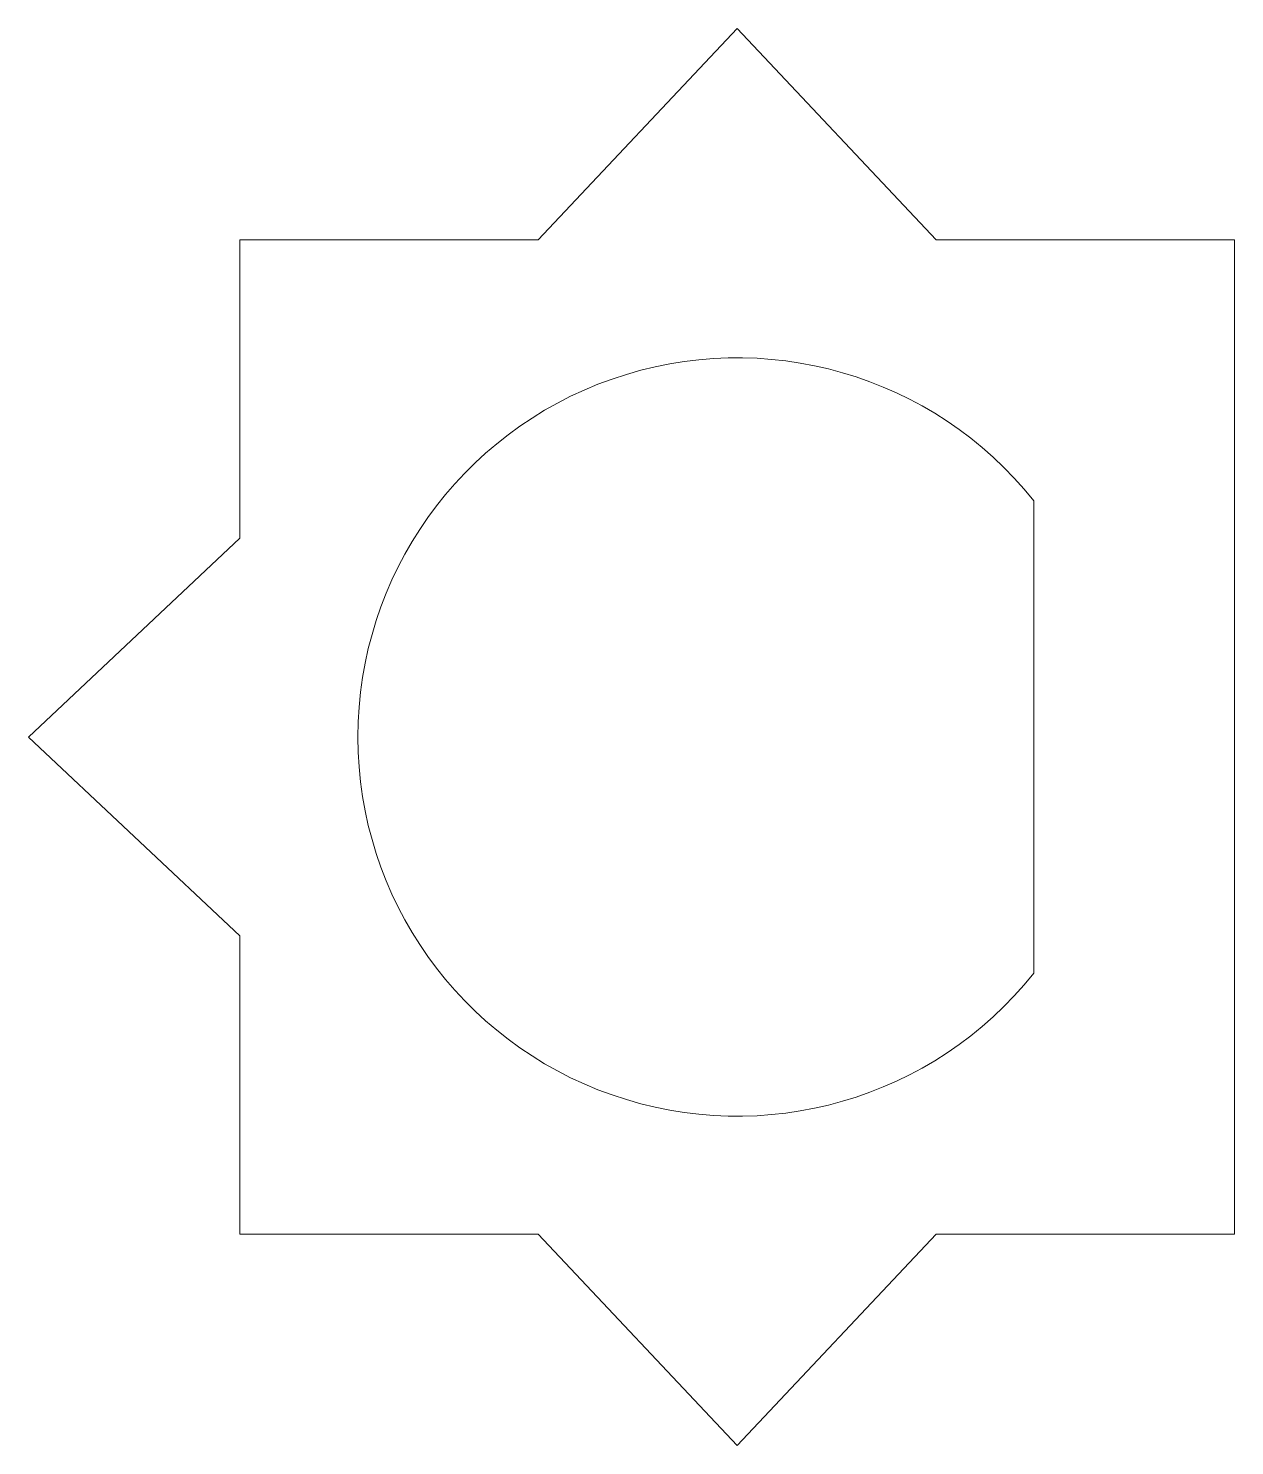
# Model space of a CAD drawing. Header units: millimetres. Extents: x -5.7 to 4, y -5.7 to 5.7.
import ezdxf

# ---------------------------------------------------------------- set-up
doc = ezdxf.new("R2010")
doc.units = ezdxf.units.MM

msp = doc.modelspace()

# ---------------------------------------------------------------- linework, layer by layer
at = {"color": 7, "linetype": 'Continuous', "lineweight": 15}
for p, q in [((0, 5.7), (-1.6, 4)), ((0, 5.7), (1.6, 4)), ((-4, 4), (-1.6, 4)), ((-4, 1.6), (-4, 4)), ((1.6, 4), (4, 4)), ((4, -4), (4, 4)), ((2.386, -1.9), (2.386, 1.9)), ((-5.7, 0), (-4, 1.6)), ((-5.7, 0), (-4, -1.6)), ((-4, -4), (-4, -1.6)), ((-4, -4), (-1.6, -4)), ((0, -5.7), (-1.6, -4)), ((0, -5.7), (1.6, -4)), ((1.6, -4), (4, -4))]:
    msp.add_line(p, q, dxfattribs=at)
msp.add_arc((0, 0), 3.05, 38.5319, 321.4681, dxfattribs=at)

doc.saveas('drawing.dxf')
